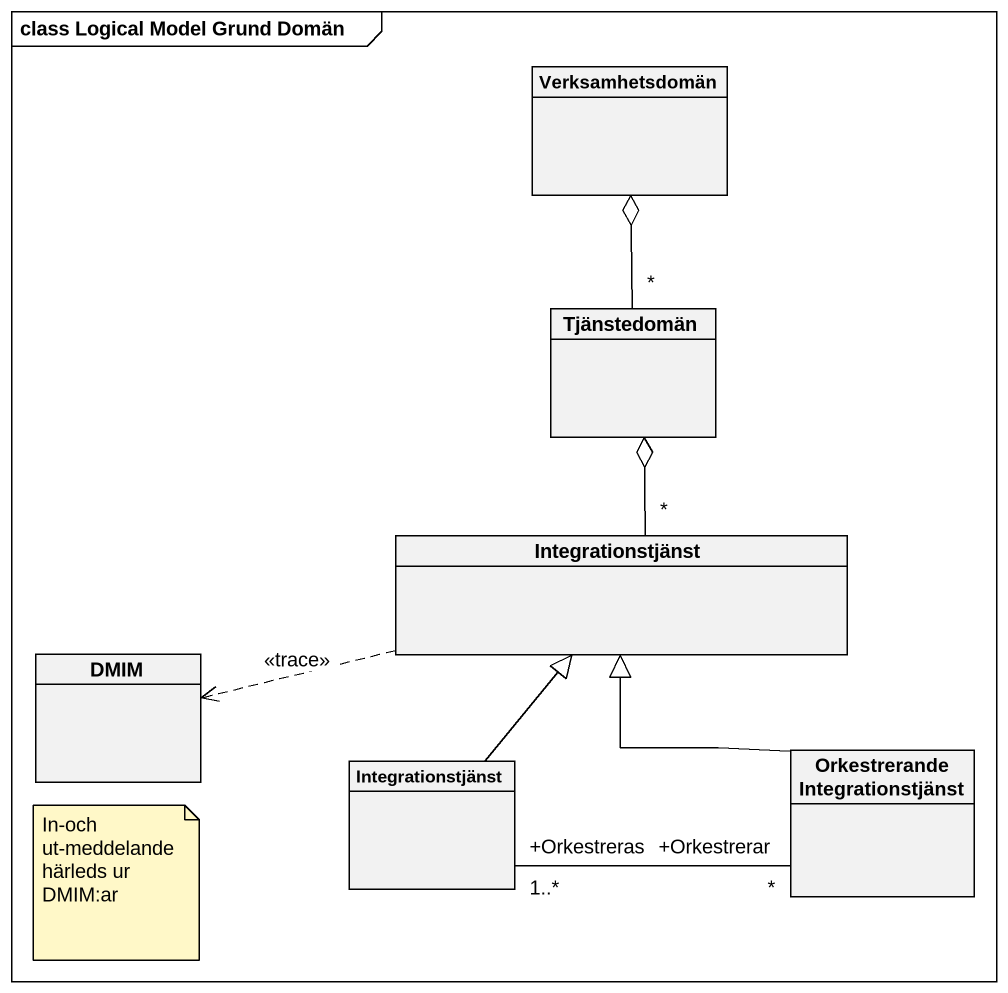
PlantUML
@startuml
mainframe class Logical Model Grund Domän
hide circle
hide empty members
class Verksamhetsdomän
class Tjänstedomän
class Integrationstjänst
class DMIM
class "Integrationstjänst" as Integrationstjänst_2
class "Orkestrerande Integrationstjänst" as Orkestrerande
Tjänstedomän "*" -up-o Verksamhetsdomän
Integrationstjänst "*" -up-o Tjänstedomän
Integrationstjänst .left.> DMIM : <<trace>>
Integrationstjänst_2 -up-|> Integrationstjänst
Integrationstjänst_2 "+Orkestreras\n1..*" -right- "+Orkestrerar\n*" Orkestrerande
Orkestrerande -up-|> Integrationstjänst
note as N1
  In-och ut-meddelande härleds ur DMIM:ar
end note
@enduml
